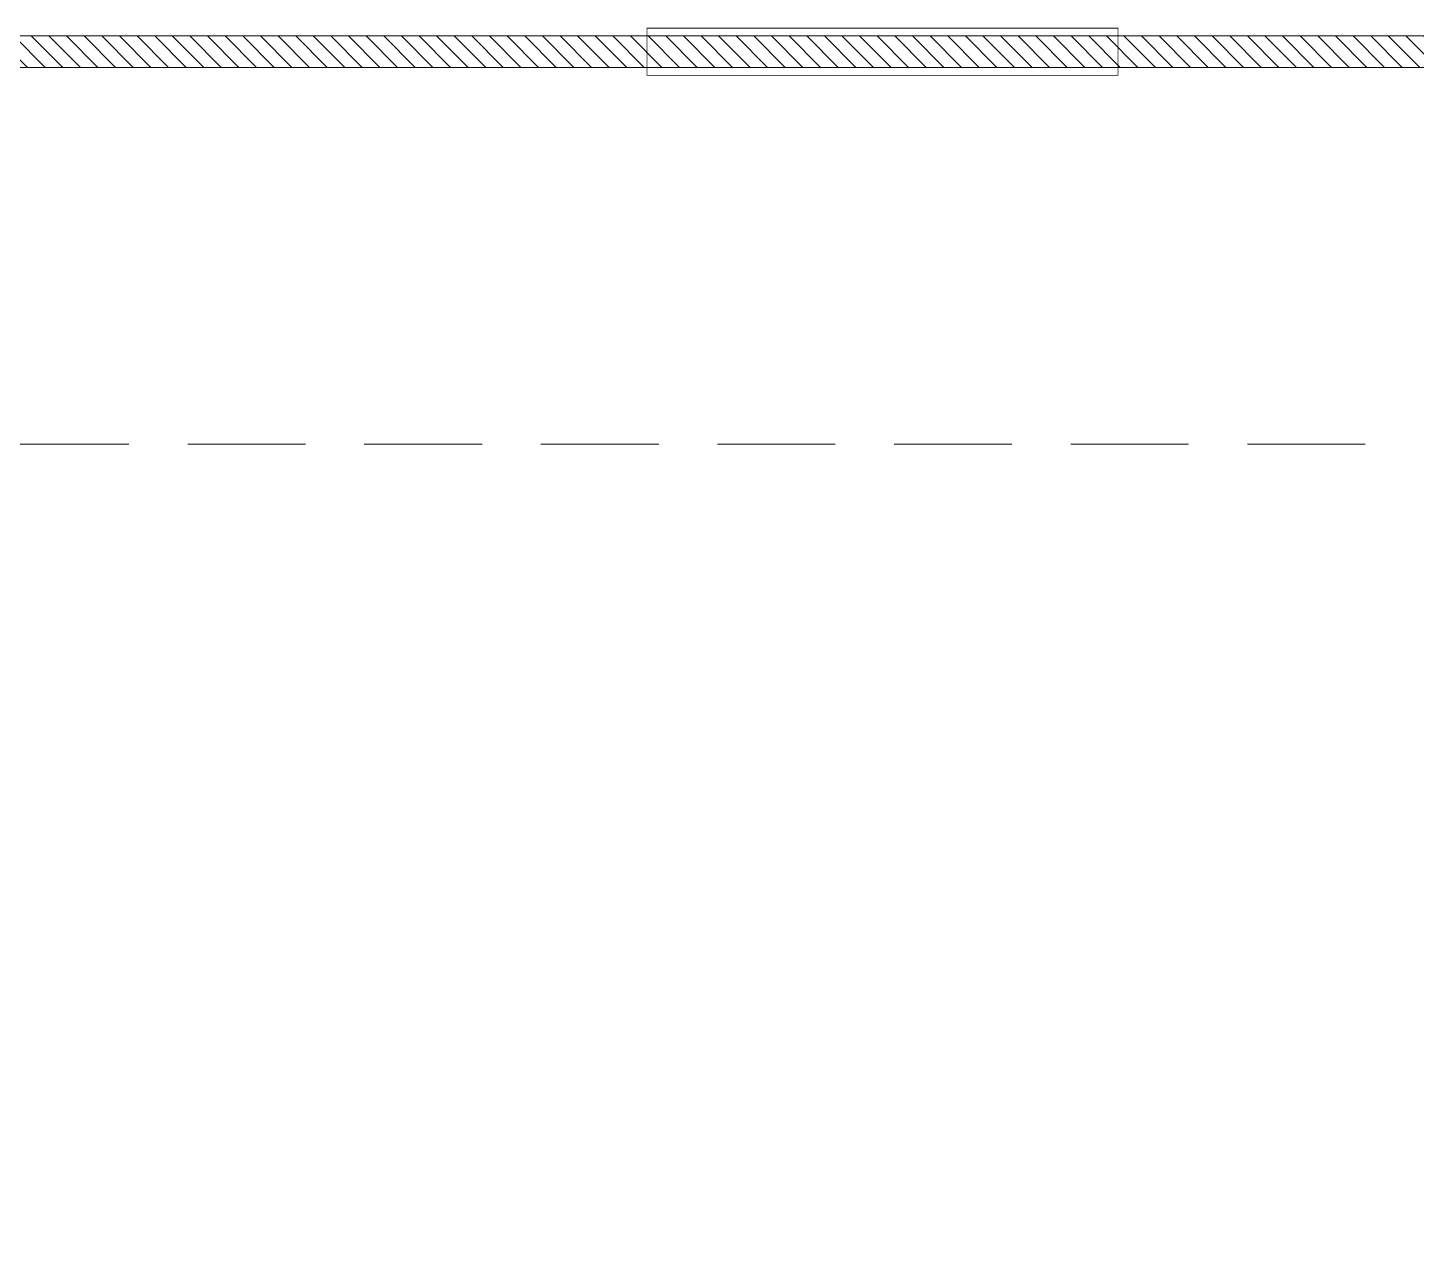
# Model space of a CAD drawing. Header units: millimetres. Extents: x -162958 to 167200, y -450 to 146301.
# Drawn here: x 69506 to 78350, y 119833 to 127552 of the extents above; entities that cross this region are included whole.
import ezdxf

# ---------------------------------------------------------------- set-up
doc = ezdxf.new("R2010")
doc.units = ezdxf.units.MM
doc.linetypes.add('Xr_MB nha xuong CM2$0$DASH', pattern=[0.35, 0.25, -0.1])
doc.linetypes.add('Xr_MB nha xuong CM2$0$HIDDENX2', pattern=[0.75, 0.5, -0.25])
for name, color, linetype, lineweight in [('Xr_MB nha xuong CM2$0$A-Solid-Wall H', 9, 'Continuous', 18), ('Xr_MB nha xuong CM2$0$A-Solid-WallC', 2, 'Continuous', 5), ('Xr_MB nha xuong CM2$0$A-Solid-Window', 4, 'Continuous', 5), ('Xr_MB nha xuong CM2$0$CJSC.11-Khuat', 152, 'Xr_MB nha xuong CM2$0$HIDDENX2', 5)]:
    doc.layers.add(name, color=color, linetype=linetype, lineweight=lineweight)

msp = doc.modelspace()

# ---------------------------------------------------------------- hatches: boundary and pattern name
at = {"layer": 'Xr_MB nha xuong CM2$0$A-Solid-Wall H'}
h = msp.add_hatch(dxfattribs=at)
h.set_pattern_fill('ANSI31', color=256, scale=25, angle=-90)
h.set_pattern_definition([(315, (-3115452.88, -2258083.664), (56.1266008, 56.1266008), [])])
h.paths.add_polyline_path([(67049.8, 127500), (98799.8, 127500), (98799.8, 127300), (67049.8, 127300)])

# ---------------------------------------------------------------- linework, layer by layer
at = {"layer": 'Xr_MB nha xuong CM2$0$A-Solid-WallC', "linetype": 'ByBlock', "lineweight": 0, "ltscale": 0.1}
msp.add_lwpolyline([(67049.8, 127500), (98799.8, 127500), (98799.8, 127300), (67049.8, 127300)], close=True, dxfattribs=at)
at = {"layer": 'Xr_MB nha xuong CM2$0$A-Solid-Window', "color": 160, "linetype": 'Xr_MB nha xuong CM2$0$DASH', "ltscale": 500, "const_width": 5}
msp.add_lwpolyline([(73449.8, 127249.9), (73449.8, 127549.9), (76449.8, 127549.9), (76449.8, 127249.9)], close=True, dxfattribs=at)
at = {"layer": 'Xr_MB nha xuong CM2$0$CJSC.11-Khuat', "ltscale": 1500}
msp.add_lwpolyline([(117849.8, 127300), (117849.8, 23000), (114949.8, 23000), (114949.8, 26000), (115149.8, 26000), (115149.8, 65100), (106049.8, 65100), (106049.8, 73799.9), (115149.8, 73799.9), (115149.8, 124900), (62849.8, 124900), (62849.8, 23000), (48149.8, 23000), (48149.8, 124900), (30249.8, 124900), (30249.8, 127300)], dxfattribs=at)

doc.saveas('drawing.dxf')
